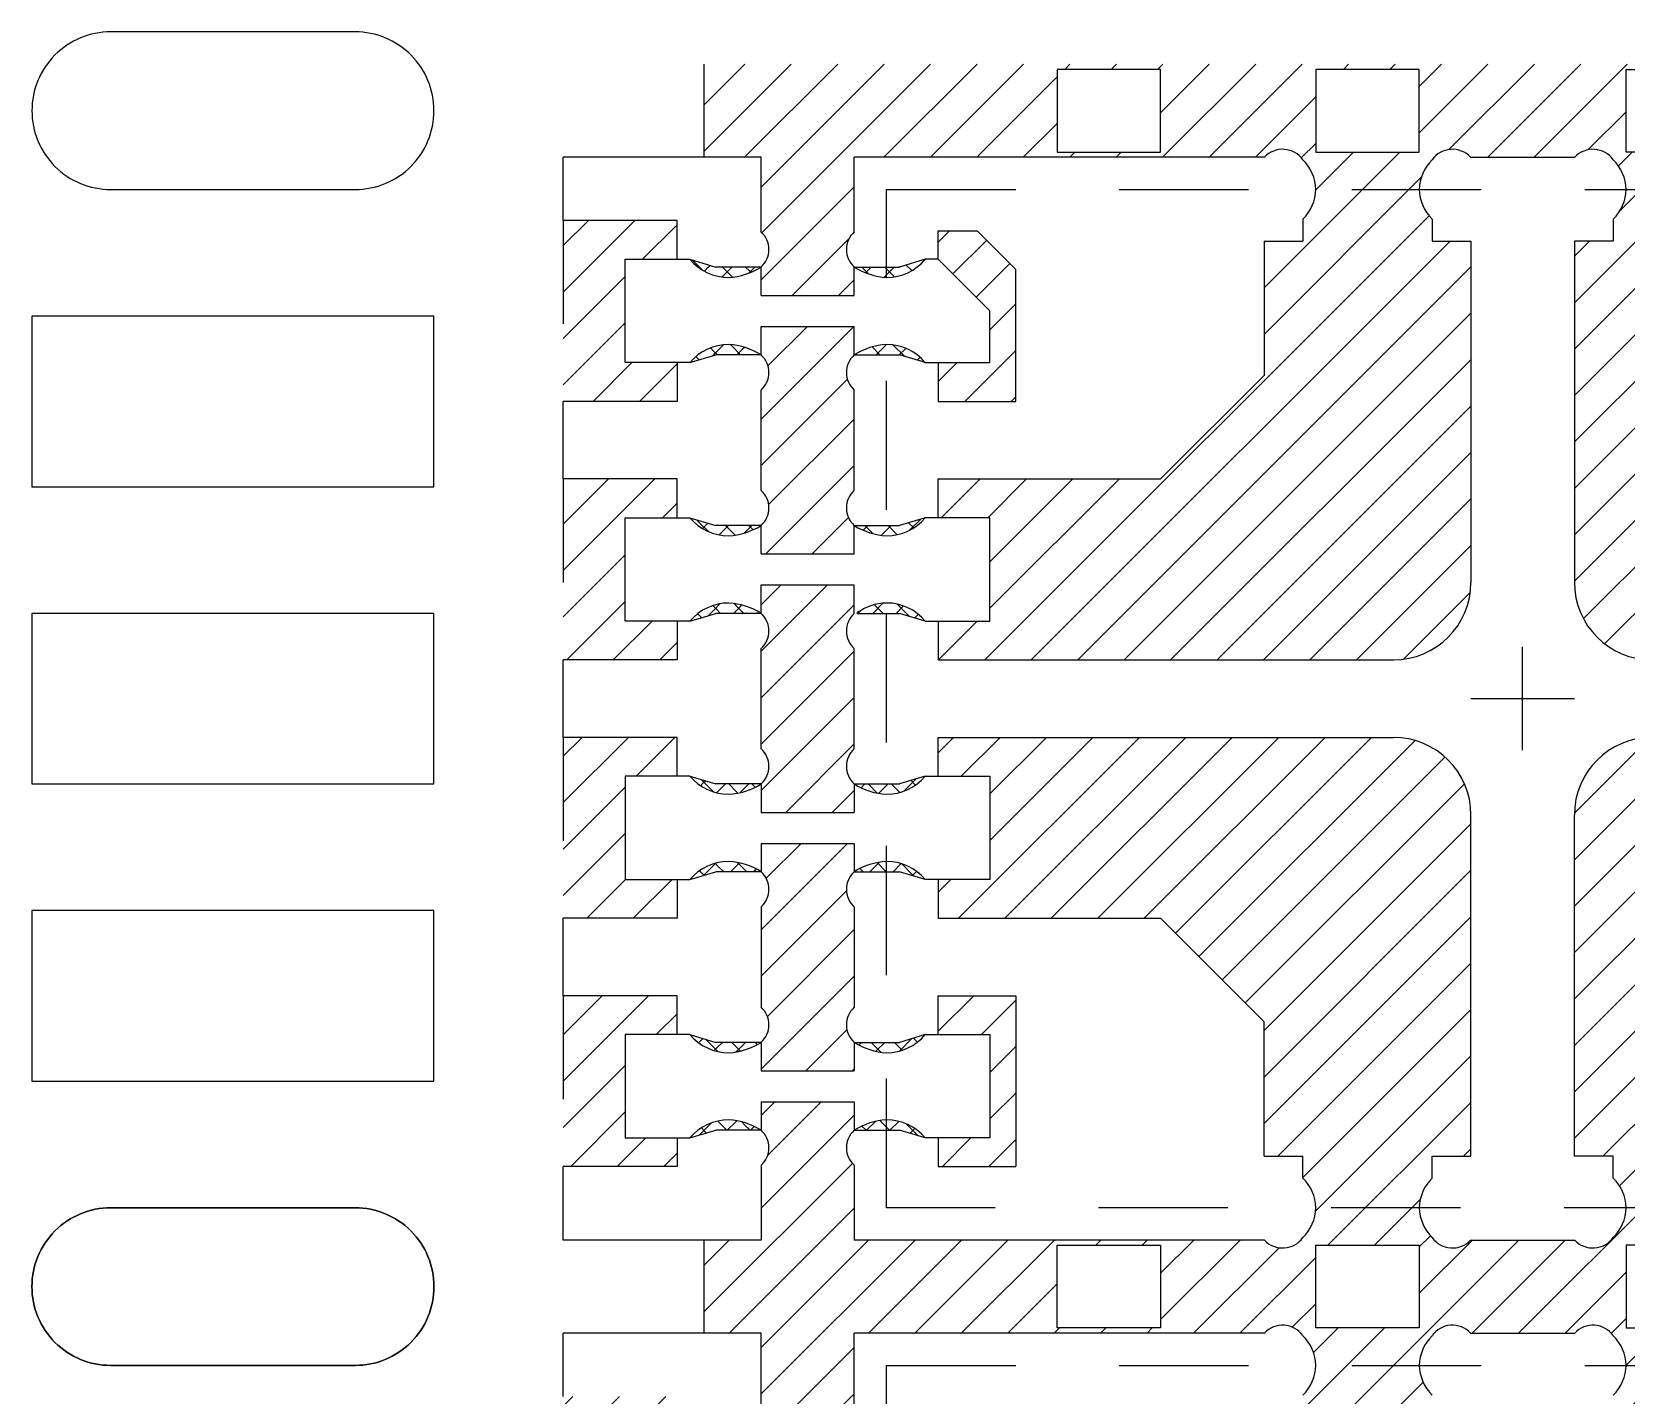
# Model space of a CAD drawing. Header units: millimetres. Extents: x 394.3 to 449.6, y 107.9 to 113.3.
# Drawn here: x 415.87 to 417.411, y 110.651 to 111.97 of the extents above; entities that cross this region are included whole.
import ezdxf

# ---------------------------------------------------------------- set-up
doc = ezdxf.new("R2010")
doc.units = ezdxf.units.MM
doc.header["$LTSCALE"] = 0.5
for name, pattern in [('CENTER', [50.8, 31.75, -6.35, 6.35, -6.35]), ('HIDDEN', [0.375, 0.25, -0.125]), ('PHANTOM', [2.5, 1.25, -0.25, 0.25, -0.25, 0.25, -0.25])]:
    doc.linetypes.add(name, pattern=pattern)
for name, color, linetype in [('BTM', 7, 'HIDDEN'), ('CEN', 2, 'CENTER'), ('HEB', 4, 'Continuous'), ('HET', 6, 'Continuous'), ('PKG', 1, 'PHANTOM')]:
    doc.layers.add(name, color=color, linetype=linetype)
pattern_1 = [(45, (416.688093, 110.985559), (-0.01122532, 0.01122532), []), (135, (416.688093, 110.985559), (-0.01122532, -0.01122532), [])]

msp = doc.modelspace()

# ---------------------------------------------------------------- hatches: boundary and pattern name
at = {"layer": 'HEB', "ltscale": 0.1}
h = msp.add_hatch(dxfattribs=at)
h.set_pattern_fill('ANSI31', color=256, scale=0.01)
h.set_pattern_definition([(45, (418.00697, 111.590035), (-0.02245064, 0.02245064), [])])
h.paths.add_polyline_path([(418.0476, 111.6233, -0.442346), (418.0476, 111.6572), (418.0476, 111.6847), (417.9576, 111.6847), (417.9576, 111.6572, -0.442346), (417.9576, 111.6233), (417.9576, 111.5261, -0.442346), (417.9576, 111.4922), (417.9576, 111.4647), (418.0476, 111.4647), (418.0476, 111.4922, -0.442346), (418.0476, 111.5261)])
h.paths.add_polyline_path([(418.0476, 111.4072), (418.0476, 111.4347), (417.9576, 111.4347), (417.9576, 111.4072, -0.442346), (417.9576, 111.3733), (417.9576, 111.2761, -0.442346), (417.9576, 111.2422), (417.9576, 111.2147), (418.0476, 111.2147), (418.0476, 111.2422, -0.442346), (418.0476, 111.2761), (418.0476, 111.3733, -0.442346)])
h.paths.add_polyline_path([(418.0476, 111.1233, -0.442346), (418.0476, 111.1572), (418.0476, 111.1847), (417.9576, 111.1847), (417.9576, 111.1572, -0.442346), (417.9576, 111.1233), (417.9576, 111.0261, -0.442346), (417.9576, 110.9922), (417.9576, 110.9647), (418.0476, 110.9647), (418.0476, 110.9922, -0.442346), (418.0476, 111.0261)])
h.paths.add_polyline_path([(417.2613, 110.0747, 0.414214), (417.1863, 110.1497), (416.7463, 110.1497), (416.7463, 110.1122), (416.7963, 110.1122), (416.7963, 110.0122), (416.7463, 110.0122), (416.7463, 109.9747), (416.9613, 109.9747), (417.0613, 109.8747), (417.0613, 109.7447), (417.0988, 109.7447), (417.0988, 109.7234, -0.200628), (417.1113, 109.6947), (417.2113, 109.6947, -0.200628), (417.2238, 109.7234), (417.2238, 109.7447), (417.2613, 109.7447)])
h.paths.add_polyline_path([(416.8213, 109.8997), (416.7463, 109.8997), (416.7463, 109.8622), (416.7963, 109.8622), (416.7963, 109.7622), (416.7463, 109.7622), (416.7463, 109.7347), (416.8213, 109.7347)], flags=17)
h.paths.add_polyline_path([(417.8763, 110.6397), (417.8013, 110.6397), (417.8013, 110.4747), (417.8763, 110.4747), (417.8763, 110.5122), (417.8263, 110.5122), (417.8263, 110.6122), (417.8763, 110.6122)], flags=17)
h.paths.add_polyline_path([(417.8263, 110.3622), (417.8763, 110.3622), (417.8763, 110.3997), (417.6613, 110.3997), (417.5613, 110.4997), (417.5613, 110.6297), (417.5238, 110.6297), (417.5238, 110.6509, -0.200628), (417.5113, 110.6797), (417.4113, 110.6797, -0.200628), (417.3988, 110.6509), (417.3988, 110.6297), (417.3613, 110.6297), (417.3613, 110.2997, 0.414214), (417.4363, 110.2247), (417.8763, 110.2247), (417.8763, 110.2622), (417.8263, 110.2622)])
h.paths.add_polyline_path([(417.8263, 110.1122), (417.8763, 110.1122), (417.8763, 110.1497), (417.4363, 110.1497, 0.414214), (417.3613, 110.0747), (417.3613, 109.7447), (417.3988, 109.7447), (417.3988, 109.7234, -0.200628), (417.4113, 109.6947), (417.5113, 109.6947, -0.200628), (417.5238, 109.7234), (417.5238, 109.7447), (417.5613, 109.7447), (417.5613, 109.8747), (417.6613, 109.9747), (417.8763, 109.9747), (417.8763, 110.0122), (417.8263, 110.0122)])
h.paths.add_polyline_path([(417.8763, 109.8997), (417.8013, 109.8997), (417.8013, 109.7347), (417.8763, 109.7347), (417.8763, 109.7622), (417.8263, 109.7622), (417.8263, 109.8622), (417.8763, 109.8622)], flags=17)
h.paths.add_polyline_path([(419.2588, 111.0372), (419.1838, 111.0372), (419.1838, 110.8722), (419.2588, 110.8722), (419.2588, 110.8997), (419.2088, 110.8997), (419.2088, 110.9997), (419.2588, 110.9997)], flags=17)
h.paths.add_polyline_path([(419.2088, 111.2497), (419.2588, 111.2497), (419.2588, 111.2872), (418.8188, 111.2872, 0.414214), (418.7438, 111.2122), (418.7438, 110.8822), (418.7813, 110.8822), (418.7813, 110.8609, -0.200628), (418.7938, 110.8322), (418.8938, 110.8322, -0.200628), (418.9063, 110.8609), (418.9063, 110.8822), (418.9438, 110.8822), (418.9438, 111.0122), (419.0438, 111.1122), (419.2588, 111.1122), (419.2588, 111.1497), (419.2088, 111.1497)])
h.paths.add_polyline_path([(419.2088, 111.4997), (419.2588, 111.4997), (419.2588, 111.5372), (419.0438, 111.5372), (418.9438, 111.6372), (418.9438, 111.7672), (418.9063, 111.7672), (418.9063, 111.7884, -0.200628), (418.8938, 111.8172), (418.7938, 111.8172, -0.200628), (418.7813, 111.7884), (418.7813, 111.7672), (418.7438, 111.7672), (418.7438, 111.4372, 0.414214), (418.8188, 111.3622), (419.2588, 111.3622), (419.2588, 111.3997), (419.2088, 111.3997)])
h.paths.add_polyline_path([(419.2588, 111.7772), (419.1838, 111.7772), (419.1838, 111.6122), (419.2588, 111.6122), (419.2588, 111.6497), (419.2088, 111.6497), (419.2088, 111.7497), (419.2588, 111.7497)], flags=17)
h.paths.add_polyline_path([(418.2038, 111.7397), (418.1663, 111.7772), (418.1288, 111.7772), (418.1288, 111.7497), (418.1788, 111.6997), (418.1788, 111.6497), (418.1288, 111.6497), (418.1288, 111.6122), (418.2038, 111.6122)], flags=17)
h.paths.add_polyline_path([(418.6438, 111.7672), (418.6063, 111.7672), (418.6063, 111.7884, -0.200628), (418.5938, 111.8172), (418.4938, 111.8172, -0.200628), (418.4813, 111.7884), (418.4813, 111.7672), (418.4438, 111.7672), (418.4438, 111.6372), (418.3438, 111.5372), (418.1288, 111.5372), (418.1288, 111.4997), (418.1788, 111.4997), (418.1788, 111.3997), (418.1288, 111.3997), (418.1288, 111.3622), (418.5688, 111.3622, 0.414214), (418.6438, 111.4372)])
h.paths.add_polyline_path([(418.6438, 111.2122, 0.414214), (418.5688, 111.2872), (418.1288, 111.2872), (418.1288, 111.2497), (418.1788, 111.2497), (418.1788, 111.1497), (418.1288, 111.1497), (418.1288, 111.1122), (418.3438, 111.1122), (418.4438, 111.0122), (418.4438, 110.8822), (418.4813, 110.8822), (418.4813, 110.8609, -0.200628), (418.4938, 110.8322), (418.5938, 110.8322, -0.200628), (418.6063, 110.8609), (418.6063, 110.8822), (418.6438, 110.8822)])
h.paths.add_polyline_path([(418.2038, 111.0372), (418.1288, 111.0372), (418.1288, 110.9997), (418.1788, 110.9997), (418.1788, 110.8997), (418.1288, 110.8997), (418.1288, 110.8722), (418.2038, 110.8722)], flags=17)
h.paths.add_polyline_path([(417.8763, 111.7772), (417.8013, 111.7772), (417.8013, 111.6122), (417.8763, 111.6122), (417.8763, 111.6497), (417.8263, 111.6497), (417.8263, 111.7497), (417.8763, 111.7497)], flags=17)
h.paths.add_polyline_path([(417.8263, 111.4997), (417.8763, 111.4997), (417.8763, 111.5372), (417.6613, 111.5372), (417.5613, 111.6372), (417.5613, 111.7672), (417.5238, 111.7672), (417.5238, 111.7884, -0.200628), (417.5113, 111.8172), (417.4113, 111.8172, -0.200628), (417.3988, 111.7884), (417.3988, 111.7672), (417.3613, 111.7672), (417.3613, 111.4372, 0.414214), (417.4363, 111.3622), (417.8763, 111.3622), (417.8763, 111.3997), (417.8263, 111.3997)])
h.paths.add_polyline_path([(417.8263, 111.2497), (417.8763, 111.2497), (417.8763, 111.2872), (417.4363, 111.2872, 0.414214), (417.3613, 111.2122), (417.3613, 110.8822), (417.3988, 110.8822), (417.3988, 110.8609, -0.200628), (417.4113, 110.8322), (417.5113, 110.8322, -0.200628), (417.5238, 110.8609), (417.5238, 110.8822), (417.5613, 110.8822), (417.5613, 111.0122), (417.6613, 111.1122), (417.8763, 111.1122), (417.8763, 111.1497), (417.8263, 111.1497)])
h.paths.add_polyline_path([(417.8763, 111.0372), (417.8013, 111.0372), (417.8013, 110.8722), (417.8763, 110.8722), (417.8763, 110.8997), (417.8263, 110.8997), (417.8263, 110.9997), (417.8763, 110.9997)], flags=17)
h.paths.add_polyline_path([(416.7838, 111.7772), (416.7463, 111.7772), (416.7463, 111.7497), (416.7963, 111.6997), (416.7963, 111.6497), (416.7463, 111.6497), (416.7463, 111.6122), (416.8213, 111.6122), (416.8213, 111.7397)], flags=17)
h.paths.add_polyline_path([(417.2613, 111.7672), (417.2238, 111.7672), (417.2238, 111.7884, -0.200628), (417.2113, 111.8172), (417.1113, 111.8172, -0.200628), (417.0988, 111.7884), (417.0988, 111.7672), (417.0613, 111.7672), (417.0613, 111.6372), (416.9613, 111.5372), (416.7463, 111.5372), (416.7463, 111.4997), (416.7963, 111.4997), (416.7963, 111.3997), (416.7463, 111.3997), (416.7463, 111.3622), (417.1863, 111.3622, 0.414214), (417.2613, 111.4372)])
h.paths.add_polyline_path([(417.2613, 111.2122, 0.414214), (417.1863, 111.2872), (416.7463, 111.2872), (416.7463, 111.2497), (416.7963, 111.2497), (416.7963, 111.1497), (416.7463, 111.1497), (416.7463, 111.1122), (416.9613, 111.1122), (417.0613, 111.0122), (417.0613, 110.8822), (417.0988, 110.8822), (417.0988, 110.8609, -0.200628), (417.1113, 110.8322), (417.2113, 110.8322, -0.200628), (417.2238, 110.8609), (417.2238, 110.8822), (417.2613, 110.8822)])
h.paths.add_polyline_path([(416.8213, 111.0372), (416.7463, 111.0372), (416.7463, 110.9997), (416.7963, 110.9997), (416.7963, 110.8997), (416.7463, 110.8997), (416.7463, 110.8722), (416.8213, 110.8722)], flags=17)
h.paths.add_polyline_path([(416.8213, 110.6022), (416.7838, 110.6397), (416.7463, 110.6397), (416.7463, 110.6122), (416.7963, 110.5622), (416.7963, 110.5122), (416.7463, 110.5122), (416.7463, 110.4747), (416.8213, 110.4747)], flags=17)
h.paths.add_polyline_path([(417.2613, 110.6297), (417.2238, 110.6297), (417.2238, 110.6509, -0.200628), (417.2113, 110.6797), (417.1113, 110.6797, -0.200628), (417.0988, 110.6509), (417.0988, 110.6297), (417.0613, 110.6297), (417.0613, 110.4997), (416.9613, 110.3997), (416.7463, 110.3997), (416.7463, 110.3622), (416.7963, 110.3622), (416.7963, 110.2622), (416.7463, 110.2622), (416.7463, 110.2247), (417.1863, 110.2247, 0.414214), (417.2613, 110.2997)])
h.paths.add_polyline_path([(418.0476, 110.4858, -0.442346), (418.0476, 110.5197), (418.0476, 110.5472), (417.9576, 110.5472), (417.9576, 110.5197, -0.442346), (417.9576, 110.4858), (417.9576, 110.3886, -0.442346), (417.9576, 110.3547), (417.9576, 110.3272), (418.0476, 110.3272), (418.0476, 110.3547, -0.442346), (418.0476, 110.3886)])
h.paths.add_polyline_path([(418.0476, 110.2358, -0.442346), (418.0476, 110.2697), (418.0476, 110.2972), (417.9576, 110.2972), (417.9576, 110.2697, -0.442346), (417.9576, 110.2358), (417.9576, 110.1386, -0.442346), (417.9576, 110.1047), (417.9576, 110.0772), (418.0476, 110.0772), (418.0476, 110.1047, -0.442346), (418.0476, 110.1386)])
h.paths.add_polyline_path([(418.0476, 109.9858, -0.442346), (418.0476, 110.0197), (418.0476, 110.0472), (417.9576, 110.0472), (417.9576, 110.0197, -0.442346), (417.9576, 109.9858), (417.9576, 109.8886, -0.442346), (417.9576, 109.8547), (417.9576, 109.8272), (418.0476, 109.8272), (418.0476, 109.8547, -0.442346), (418.0476, 109.8886)])
h.paths.add_polyline_path([(419.4301, 110.0472), (419.3401, 110.0472), (419.3401, 110.0197, -0.442346), (419.3401, 109.9858), (419.3401, 109.8886, -0.442346), (419.3401, 109.8547), (419.3401, 109.8272), (419.4301, 109.8272)])
h.paths.add_polyline_path([(419.4301, 110.2972), (419.3401, 110.2972), (419.3401, 110.2697, -0.442346), (419.3401, 110.2358), (419.3401, 110.1386, -0.442346), (419.3401, 110.1047), (419.3401, 110.0772), (419.4301, 110.0772)])
h.paths.add_polyline_path([(419.4301, 110.5472), (419.3401, 110.5472), (419.3401, 110.5197, -0.442346), (419.3401, 110.4858), (419.3401, 110.3886, -0.442346), (419.3401, 110.3547), (419.3401, 110.3272), (419.4301, 110.3272)])
h.paths.add_polyline_path([(419.2588, 110.6397), (419.1838, 110.6397), (419.1838, 110.4747), (419.2588, 110.4747), (419.2588, 110.5122), (419.2088, 110.5122), (419.2088, 110.6122), (419.2588, 110.6122)], flags=17)
h.paths.add_polyline_path([(419.2088, 110.3622), (419.2588, 110.3622), (419.2588, 110.3997), (419.0438, 110.3997), (418.9438, 110.4997), (418.9438, 110.6297), (418.9063, 110.6297), (418.9063, 110.6509, -0.200628), (418.8938, 110.6797), (418.7938, 110.6797, -0.200628), (418.7813, 110.6509), (418.7813, 110.6297), (418.7438, 110.6297), (418.7438, 110.2997, 0.414214), (418.8188, 110.2247), (419.2588, 110.2247), (419.2588, 110.2622), (419.2088, 110.2622)])
h.paths.add_polyline_path([(419.2088, 110.1122), (419.2588, 110.1122), (419.2588, 110.1497), (418.8188, 110.1497, 0.414214), (418.7438, 110.0747), (418.7438, 109.7447), (418.7813, 109.7447), (418.7813, 109.7234, -0.200628), (418.7938, 109.6947), (418.8938, 109.6947, -0.200628), (418.9063, 109.7234), (418.9063, 109.7447), (418.9438, 109.7447), (418.9438, 109.8747), (419.0438, 109.9747), (419.2588, 109.9747), (419.2588, 110.0122), (419.2088, 110.0122)])
h.paths.add_polyline_path([(419.2588, 109.8997), (419.1838, 109.8997), (419.1838, 109.7347), (419.2588, 109.7347), (419.2588, 109.7622), (419.2088, 109.7622), (419.2088, 109.8622), (419.2588, 109.8622)], flags=17)
h.paths.add_polyline_path([(418.2038, 109.8997), (418.1288, 109.8997), (418.1288, 109.8622), (418.1788, 109.8622), (418.1788, 109.7622), (418.1288, 109.7622), (418.1288, 109.7347), (418.2038, 109.7347)], flags=17)
h.paths.add_polyline_path([(418.6438, 110.0747, 0.414214), (418.5688, 110.1497), (418.1288, 110.1497), (418.1288, 110.1122), (418.1788, 110.1122), (418.1788, 110.0122), (418.1288, 110.0122), (418.1288, 109.9747), (418.3438, 109.9747), (418.4438, 109.8747), (418.4438, 109.7447), (418.4813, 109.7447), (418.4813, 109.7234, -0.200628), (418.4938, 109.6947), (418.5938, 109.6947, -0.200628), (418.6063, 109.7234), (418.6063, 109.7447), (418.6438, 109.7447)])
h.paths.add_polyline_path([(418.6438, 110.2997), (418.6438, 110.6297), (418.6063, 110.6297), (418.6063, 110.6509, -0.200628), (418.5938, 110.6797), (418.4938, 110.6797, -0.200628), (418.4813, 110.6509), (418.4813, 110.6297), (418.4438, 110.6297), (418.4438, 110.4997), (418.3438, 110.3997), (418.1288, 110.3997), (418.1288, 110.3622), (418.1788, 110.3622), (418.1788, 110.2622), (418.1288, 110.2622), (418.1288, 110.2247), (418.5688, 110.2247, 0.414214)])
h.paths.add_polyline_path([(418.2038, 110.6022), (418.1663, 110.6397), (418.1288, 110.6397), (418.1288, 110.6122), (418.1788, 110.5622), (418.1788, 110.5122), (418.1288, 110.5122), (418.1288, 110.4747), (418.2038, 110.4747)], flags=17)
h.paths.add_polyline_path([(416.6651, 111.6233, -0.442346), (416.6651, 111.6572), (416.6651, 111.6847), (416.5751, 111.6847), (416.5751, 111.6572, -0.442346), (416.5751, 111.6233), (416.5751, 111.5261, -0.442346), (416.5751, 111.4922), (416.5751, 111.4647), (416.6651, 111.4647), (416.6651, 111.4922, -0.442346), (416.6651, 111.5261)])
h.paths.add_polyline_path([(416.6651, 111.3733, -0.442346), (416.6651, 111.4072), (416.6651, 111.4347), (416.5751, 111.4347), (416.5751, 111.4072, -0.442346), (416.5751, 111.3733), (416.5751, 111.2761, -0.442346), (416.5751, 111.2422), (416.5751, 111.2147), (416.6651, 111.2147), (416.6651, 111.2422, -0.442346), (416.6651, 111.2761)])
h.paths.add_polyline_path([(416.6651, 111.1233, -0.442346), (416.6651, 111.1572), (416.6651, 111.1847), (416.5751, 111.1847), (416.5751, 111.1572, -0.442346), (416.5751, 111.1233), (416.5751, 111.0261, -0.442346), (416.5751, 110.9922), (416.5751, 110.9647), (416.6651, 110.9647), (416.6651, 110.9922, -0.442346), (416.6651, 111.0261)])
h.paths.add_polyline_path([(416.6651, 110.4858, -0.442346), (416.6651, 110.5197), (416.6651, 110.5472), (416.5751, 110.5472), (416.5751, 110.5197, -0.442346), (416.5751, 110.4858), (416.5751, 110.3886, -0.442346), (416.5751, 110.3547), (416.5751, 110.3272), (416.6651, 110.3272), (416.6651, 110.3547, -0.442346), (416.6651, 110.3886)])
h.paths.add_polyline_path([(416.6651, 110.2358, -0.442346), (416.6651, 110.2697), (416.6651, 110.2972), (416.5751, 110.2972), (416.5751, 110.2697, -0.442346), (416.5751, 110.2358), (416.5751, 110.1386, -0.442346), (416.5751, 110.1047), (416.5751, 110.0772), (416.6651, 110.0772), (416.6651, 110.1047, -0.442346), (416.6651, 110.1386)])
h.paths.add_polyline_path([(416.6651, 109.9858, -0.442346), (416.6651, 110.0197), (416.6651, 110.0472), (416.5751, 110.0472), (416.5751, 110.0197, -0.442346), (416.5751, 109.9858), (416.5751, 109.8886, -0.442346), (416.5751, 109.8547), (416.5751, 109.8272), (416.6651, 109.8272), (416.6651, 109.8547, -0.442346), (416.6651, 109.8886)])
h.paths.add_polyline_path([(416.5901, 109.5884), (416.5201, 109.5884), (416.5201, 109.5734), (416.5751, 109.5734), (416.5751, 109.5184), (416.5901, 109.5184)])
h.paths.add_polyline_path([(419.4301, 109.7972), (419.3401, 109.7972), (419.3401, 109.7697, -0.442346), (419.3401, 109.7358), (419.3401, 109.6634), (418.9468, 109.6634, -0.437524), (418.9063, 109.6659, -0.200628), (418.8938, 109.6947), (418.7938, 109.6947, -0.200628), (418.7813, 109.6659, -0.473707), (418.7442, 109.6634), (418.6435, 109.6634, -0.473707), (418.6063, 109.6659, -0.200628), (418.5938, 109.6947), (418.4938, 109.6947, -0.200628), (418.4813, 109.6659, -0.473707), (418.4442, 109.6634), (418.0476, 109.6634), (418.0476, 109.7358, -0.442346), (418.0476, 109.7697), (418.0476, 109.7972), (417.9576, 109.7972), (417.9576, 109.7697, -0.442346), (417.9576, 109.7358), (417.9576, 109.6634), (417.5643, 109.6634, -0.437524), (417.5238, 109.6659, -0.200628), (417.5113, 109.6947), (417.4113, 109.6947, -0.200628), (417.3988, 109.6659, -0.473707), (417.3617, 109.6634), (417.261, 109.6634, -0.473707), (417.2238, 109.6659, -0.200628), (417.2113, 109.6947), (417.1113, 109.6947, -0.200628), (417.0988, 109.6659, -0.473707), (417.0617, 109.6634), (416.6651, 109.6634), (416.6651, 109.7358, -0.442346), (416.6651, 109.7697), (416.6651, 109.7972), (416.5751, 109.7972), (416.5751, 109.7697, -0.442346), (416.5751, 109.7358), (416.5751, 109.6634), (416.5201, 109.6634), (416.5201, 109.6484), (416.5901, 109.6484), (416.5901, 109.7184), (416.6501, 109.7184), (416.6501, 109.6484), (416.7201, 109.6484), (416.7201, 109.5884), (416.6501, 109.5884), (416.6501, 109.5184), (416.6651, 109.5184), (416.6651, 109.5734), (416.8276, 109.5734), (416.8276, 109.5184), (416.9476, 109.5184), (416.9476, 109.5734), (417.1101, 109.5734), (417.1101, 109.5184), (417.2301, 109.5184), (417.2301, 109.5734), (417.3926, 109.5734), (417.3926, 109.5184), (417.5126, 109.5184), (417.5126, 109.5734), (417.6751, 109.5734), (417.6751, 109.5184), (417.7951, 109.5184), (417.7951, 109.5734), (417.9576, 109.5734), (417.9576, 109.5184), (418.0476, 109.5184), (418.0476, 109.5734), (418.2101, 109.5734), (418.2101, 109.5184), (418.3301, 109.5184), (418.3301, 109.5734), (418.4926, 109.5734), (418.4926, 109.5184), (418.6126, 109.5184), (418.6126, 109.5734), (418.7751, 109.5734), (418.7751, 109.5184), (418.8951, 109.5184), (418.8951, 109.5734), (419.0576, 109.5734), (419.0576, 109.5184), (419.1776, 109.5184), (419.1776, 109.5734), (419.3401, 109.5734), (419.3401, 109.5184), (419.4301, 109.5184)])
h.paths.add_polyline_path([(416.8613, 109.6584), (416.9613, 109.6584), (416.9613, 109.5784), (416.8613, 109.5784)], flags=16)
h.paths.add_polyline_path([(417.1113, 109.6584), (417.2113, 109.6584), (417.2113, 109.5784), (417.1113, 109.5784)], flags=16)
h.paths.add_polyline_path([(417.4113, 109.6584), (417.5113, 109.6584), (417.5113, 109.5784), (417.4113, 109.5784)], flags=16)
h.paths.add_polyline_path([(417.6613, 109.6584), (417.7613, 109.6584), (417.7613, 109.5784), (417.6613, 109.5784)], flags=16)
h.paths.add_polyline_path([(418.2438, 109.6584), (418.3438, 109.6584), (418.3438, 109.5784), (418.2438, 109.5784)], flags=16)
h.paths.add_polyline_path([(418.4938, 109.6584), (418.5938, 109.6584), (418.5938, 109.5784), (418.4938, 109.5784)], flags=16)
h.paths.add_polyline_path([(418.7938, 109.6584), (418.8938, 109.6584), (418.8938, 109.5784), (418.7938, 109.5784)], flags=16)
h.paths.add_polyline_path([(419.0438, 109.6584), (419.1438, 109.6584), (419.1438, 109.5784), (419.0438, 109.5784)], flags=16)
h.paths.add_polyline_path([(419.4301, 111.6847), (419.3401, 111.6847), (419.3401, 111.6572, -0.442346), (419.3401, 111.6233), (419.3401, 111.5261, -0.442346), (419.3401, 111.4922), (419.3401, 111.4647), (419.4301, 111.4647)])
h.paths.add_polyline_path([(419.4301, 111.4347), (419.3401, 111.4347), (419.3401, 111.4072, -0.442346), (419.3401, 111.3733), (419.3401, 111.2761, -0.442346), (419.3401, 111.2422), (419.3401, 111.2147), (419.4301, 111.2147)])
h.paths.add_polyline_path([(419.4301, 111.1847), (419.3401, 111.1847), (419.3401, 111.1572, -0.442346), (419.3401, 111.1233), (419.3401, 111.0261, -0.442346), (419.3401, 110.9922), (419.3401, 110.9647), (419.4301, 110.9647)])
h.paths.add_polyline_path([(419.4301, 110.9347), (419.3401, 110.9347), (419.3401, 110.9072, -0.442346), (419.3401, 110.8733), (419.3401, 110.8009), (418.9468, 110.8009, -0.437524), (418.9063, 110.8034, -0.200628), (418.8938, 110.8322), (418.7938, 110.8322, -0.200628), (418.7813, 110.8034, -0.473707), (418.7442, 110.8009), (418.6435, 110.8009, -0.473707), (418.6063, 110.8034, -0.200628), (418.5938, 110.8322), (418.4938, 110.8322, -0.200628), (418.4813, 110.8034, -0.473707), (418.4442, 110.8009), (418.0476, 110.8009), (418.0476, 110.8733, -0.442346), (418.0476, 110.9072), (418.0476, 110.9347), (417.9576, 110.9347), (417.9576, 110.9072, -0.442346), (417.9576, 110.8733), (417.9576, 110.8009), (417.5643, 110.8009, -0.437524), (417.5238, 110.8034, -0.200628), (417.5113, 110.8322), (417.4113, 110.8322, -0.200628), (417.3988, 110.8034, -0.473707), (417.3617, 110.8009), (417.261, 110.8009, -0.473707), (417.2238, 110.8034, -0.200628), (417.2113, 110.8322), (417.1113, 110.8322, -0.200628), (417.0988, 110.8034, -0.473707), (417.0617, 110.8009), (416.6651, 110.8009), (416.6651, 110.8733, -0.442346), (416.6651, 110.9072), (416.6651, 110.9347), (416.5751, 110.9347), (416.5751, 110.9072, -0.442346), (416.5751, 110.8733), (416.5751, 110.8009), (416.5201, 110.8009), (416.5201, 110.7109), (416.5751, 110.7109), (416.5751, 110.6386, -0.442346), (416.5751, 110.6047), (416.5751, 110.5772), (416.6651, 110.5772), (416.6651, 110.6047, -0.442346), (416.6651, 110.6386), (416.6651, 110.7109), (417.0617, 110.7109, -0.473707), (417.0988, 110.7084, -0.200628), (417.1113, 110.6797), (417.2113, 110.6797, -0.200628), (417.2238, 110.7084, -0.473707), (417.261, 110.7109), (417.3617, 110.7109, -0.473707), (417.3988, 110.7084, -0.200628), (417.4113, 110.6797), (417.5113, 110.6797, -0.200628), (417.5238, 110.7084, -0.437524), (417.5643, 110.7109), (417.9576, 110.7109), (417.9576, 110.6386, -0.442346), (417.9576, 110.6047), (417.9576, 110.5772), (418.0476, 110.5772), (418.0476, 110.6047, -0.442346), (418.0476, 110.6386), (418.0476, 110.7109), (418.4442, 110.7109, -0.473707), (418.4813, 110.7084, -0.200628), (418.4938, 110.6797), (418.5938, 110.6797, -0.200628), (418.6063, 110.7084, -0.473707), (418.6435, 110.7109), (418.7442, 110.7109, -0.473707), (418.7813, 110.7084, -0.200628), (418.7938, 110.6797), (418.8938, 110.6797, -0.200628), (418.9063, 110.7084, -0.437524), (418.9468, 110.7109), (419.3401, 110.7109), (419.3401, 110.6386, -0.442346), (419.3401, 110.6047), (419.3401, 110.5772), (419.4301, 110.5772)])
h.paths.add_polyline_path([(419.1438, 110.7159), (419.0438, 110.7159), (419.0438, 110.7959), (419.1438, 110.7959)], flags=16)
h.paths.add_polyline_path([(418.8938, 110.7159), (418.7938, 110.7159), (418.7938, 110.7959), (418.8938, 110.7959)], flags=16)
h.paths.add_polyline_path([(418.5938, 110.7159), (418.4938, 110.7159), (418.4938, 110.7959), (418.5938, 110.7959)], flags=16)
h.paths.add_polyline_path([(418.3438, 110.7159), (418.2438, 110.7159), (418.2438, 110.7959), (418.3438, 110.7959)], flags=16)
h.paths.add_polyline_path([(417.7613, 110.7159), (417.6613, 110.7159), (417.6613, 110.7959), (417.7613, 110.7959)], flags=16)
h.paths.add_polyline_path([(417.5113, 110.7159), (417.4113, 110.7159), (417.4113, 110.7959), (417.5113, 110.7959)], flags=16)
h.paths.add_polyline_path([(417.2113, 110.7159), (417.1113, 110.7159), (417.1113, 110.7959), (417.2113, 110.7959)], flags=16)
h.paths.add_polyline_path([(416.9613, 110.7159), (416.8613, 110.7159), (416.8613, 110.7959), (416.9613, 110.7959)], flags=16)
h.paths.add_polyline_path([(416.5201, 111.9384), (416.5201, 111.8484), (416.5751, 111.8484), (416.5751, 111.7761, -0.442346), (416.5751, 111.7422), (416.5751, 111.7147), (416.6651, 111.7147), (416.6651, 111.7422, -0.442346), (416.6651, 111.7761), (416.6651, 111.8484), (417.0617, 111.8484, -0.473707), (417.0988, 111.8459, -0.200628), (417.1113, 111.8172), (417.2113, 111.8172, -0.200628), (417.2238, 111.8459, -0.473707), (417.261, 111.8484), (417.3617, 111.8484, -0.473707), (417.3988, 111.8459, -0.200628), (417.4113, 111.8172), (417.5113, 111.8172, -0.200628), (417.5238, 111.8459, -0.437524), (417.5643, 111.8484), (417.9576, 111.8484), (417.9576, 111.7761, -0.442346), (417.9576, 111.7422), (417.9576, 111.7147), (418.0476, 111.7147), (418.0476, 111.7422, -0.442346), (418.0476, 111.7761), (418.0476, 111.8484), (418.4442, 111.8484, -0.473707), (418.4813, 111.8459, -0.200628), (418.4938, 111.8172), (418.5938, 111.8172, -0.200628), (418.6063, 111.8459, -0.473707), (418.6435, 111.8484), (418.7442, 111.8484, -0.473707), (418.7813, 111.8459, -0.200628), (418.7938, 111.8172), (418.8938, 111.8172, -0.200628), (418.9063, 111.8459, -0.437524), (418.9468, 111.8484), (419.3401, 111.8484), (419.3401, 111.7761, -0.442346), (419.3401, 111.7422), (419.3401, 111.7147), (419.4301, 111.7147), (419.4301, 111.9384)])
h.paths.add_polyline_path([(417.7613, 111.8534), (417.6613, 111.8534), (417.6613, 111.9334), (417.7613, 111.9334)], flags=16)
h.paths.add_polyline_path([(418.2438, 111.9334), (418.3438, 111.9334), (418.3438, 111.8534), (418.2438, 111.8534)], flags=16)
h.paths.add_polyline_path([(417.5113, 111.8534), (417.4113, 111.8534), (417.4113, 111.9334), (417.5113, 111.9334)], flags=16)
h.paths.add_polyline_path([(418.4938, 111.9334), (418.5938, 111.9334), (418.5938, 111.8534), (418.4938, 111.8534)], flags=16)
h.paths.add_polyline_path([(417.2113, 111.8534), (417.1113, 111.8534), (417.1113, 111.9334), (417.2113, 111.9334)], flags=16)
h.paths.add_polyline_path([(418.7938, 111.9334), (418.8938, 111.9334), (418.8938, 111.8534), (418.7938, 111.8534)], flags=16)
h.paths.add_polyline_path([(416.9613, 111.8534), (416.8613, 111.8534), (416.8613, 111.9334), (416.9613, 111.9334)], flags=16)
h.paths.add_polyline_path([(419.0438, 111.9334), (419.1438, 111.9334), (419.1438, 111.8534), (419.0438, 111.8534)], flags=16)
h.paths.add_polyline_path([(416.4938, 111.7872), (416.3838, 111.7872), (416.3838, 111.6122), (416.4938, 111.6122), (416.4938, 111.6497), (416.4438, 111.6497), (416.4438, 111.7497), (416.4938, 111.7497)])
h.paths.add_polyline_path([(416.4938, 111.5372), (416.3838, 111.5372), (416.3838, 111.3622), (416.4938, 111.3622), (416.4938, 111.3997), (416.4438, 111.3997), (416.4438, 111.4997), (416.4938, 111.4997)])
h.paths.add_polyline_path([(416.4438, 111.2497), (416.4938, 111.2497), (416.4938, 111.2872), (416.3838, 111.2872), (416.3838, 111.1122), (416.4938, 111.1122), (416.4938, 111.1497), (416.4438, 111.1497)])
h.paths.add_polyline_path([(416.4438, 110.9997), (416.4938, 110.9997), (416.4938, 111.0372), (416.3838, 111.0372), (416.3838, 110.8722), (416.4938, 110.8722), (416.4938, 110.8997), (416.4438, 110.8997)])
h.paths.add_polyline_path([(416.4938, 110.6497), (416.3838, 110.6497), (416.3838, 110.4747), (416.4938, 110.4747), (416.4938, 110.5122), (416.4438, 110.5122), (416.4438, 110.6122), (416.4938, 110.6122)])
h.paths.add_polyline_path([(416.4938, 110.3997), (416.3838, 110.3997), (416.3838, 110.2247), (416.4938, 110.2247), (416.4938, 110.2622), (416.4438, 110.2622), (416.4438, 110.3622), (416.4938, 110.3622)])
h.paths.add_polyline_path([(416.4938, 110.1497), (416.3838, 110.1497), (416.3838, 109.9747), (416.4938, 109.9747), (416.4938, 110.0122), (416.4438, 110.0122), (416.4438, 110.1122), (416.4938, 110.1122)])
h.paths.add_polyline_path([(416.4938, 109.8997), (416.3838, 109.8997), (416.3838, 109.7347), (416.4938, 109.7347), (416.4938, 109.7622), (416.4438, 109.7622), (416.4438, 109.8622), (416.4938, 109.8622)])
at = {"layer": 'HET'}
h = msp.add_hatch(dxfattribs=at)
h.set_pattern_fill('ANSI37', color=6, scale=0.005)
h.set_pattern_definition(pattern_1)
edge = h.paths.add_edge_path()
edge.add_line((416.5438, 110.9922), (416.5751, 110.9922))
edge.add_arc((416.5404, 111.0467), 0.0646, 273.0375, 302.4518, ccw=False)
edge.add_line((416.5438, 110.9822), (416.5438, 110.9922))
edge = h.paths.add_edge_path()
edge.add_line((416.5063, 110.9997), (416.5313, 110.9922))
edge.add_line((416.5313, 110.9922), (416.5438, 110.9922))
edge.add_line((416.5438, 110.9922), (416.5438, 110.9822))
edge.add_arc((416.5436, 111.0307), 0.0485, 219.7191, 270.2471, ccw=False)
edge = h.paths.add_edge_path()
edge.add_arc((416.5404, 110.8527), 0.0646, 57.5482, 86.9625, ccw=False)
edge.add_line((416.5751, 110.9072), (416.5438, 110.9072))
edge.add_line((416.5438, 110.9072), (416.5438, 110.9172))
edge = h.paths.add_edge_path()
edge.add_line((416.5438, 110.9172), (416.5438, 110.9072))
edge.add_line((416.5438, 110.9072), (416.5313, 110.9072))
edge.add_line((416.5313, 110.9072), (416.5063, 110.8997))
edge.add_arc((416.5436, 110.8687), 0.0485, 89.7529, 140.2809, ccw=False)
edge = h.paths.add_edge_path()
edge.add_line((416.5438, 111.2422), (416.5751, 111.2422))
edge.add_arc((416.5404, 111.2967), 0.0646, 273.0375, 302.4518, ccw=False)
edge.add_line((416.5438, 111.2322), (416.5438, 111.2422))
edge = h.paths.add_edge_path()
edge.add_line((416.5063, 111.2497), (416.5313, 111.2422))
edge.add_line((416.5313, 111.2422), (416.5438, 111.2422))
edge.add_line((416.5438, 111.2422), (416.5438, 111.2322))
edge.add_arc((416.5436, 111.2807), 0.0485, 219.7191, 270.2471, ccw=False)
edge = h.paths.add_edge_path()
edge.add_arc((416.5404, 111.1027), 0.0646, 57.5482, 86.9625, ccw=False)
edge.add_line((416.5751, 111.1572), (416.5438, 111.1572))
edge.add_line((416.5438, 111.1572), (416.5438, 111.1672))
edge = h.paths.add_edge_path()
edge.add_line((416.5438, 111.1672), (416.5438, 111.1572))
edge.add_line((416.5438, 111.1572), (416.5313, 111.1572))
edge.add_line((416.5313, 111.1572), (416.5063, 111.1497))
edge.add_arc((416.5436, 111.1187), 0.0485, 89.7529, 140.2809, ccw=False)
edge = h.paths.add_edge_path()
edge.add_line((416.5438, 111.4922), (416.5751, 111.4922))
edge.add_arc((416.5404, 111.5467), 0.0646, 273.0375, 302.4518, ccw=False)
edge.add_line((416.5438, 111.4822), (416.5438, 111.4922))
edge = h.paths.add_edge_path()
edge.add_line((416.5063, 111.4997), (416.5313, 111.4922))
edge.add_line((416.5313, 111.4922), (416.5438, 111.4922))
edge.add_line((416.5438, 111.4922), (416.5438, 111.4822))
edge.add_arc((416.5436, 111.5307), 0.0485, 219.7191, 270.2471, ccw=False)
edge = h.paths.add_edge_path()
edge.add_arc((416.5433, 111.3694), 0.0478, 52.2448, 89.3972, ccw=False)
edge.add_line((416.5726, 111.4072), (416.5438, 111.4072))
edge.add_line((416.5438, 111.4072), (416.5438, 111.4172))
edge = h.paths.add_edge_path()
edge.add_line((416.5438, 111.4172), (416.5438, 111.4072))
edge.add_line((416.5438, 111.4072), (416.5313, 111.4072))
edge.add_line((416.5313, 111.4072), (416.5063, 111.3997))
edge.add_arc((416.5436, 111.3687), 0.0485, 89.7529, 140.2809, ccw=False)
edge = h.paths.add_edge_path()
edge.add_line((416.5438, 111.7422), (416.5751, 111.7422))
edge.add_arc((416.5404, 111.7967), 0.0646, 273.0375, 302.4518, ccw=False)
edge.add_line((416.5438, 111.7322), (416.5438, 111.7422))
edge = h.paths.add_edge_path()
edge.add_line((416.5063, 111.7497), (416.5313, 111.7422))
edge.add_line((416.5313, 111.7422), (416.5438, 111.7422))
edge.add_line((416.5438, 111.7422), (416.5438, 111.7322))
edge.add_arc((416.5436, 111.7807), 0.0485, 219.7191, 270.2471, ccw=False)
edge = h.paths.add_edge_path()
edge.add_arc((416.5404, 111.6027), 0.0646, 57.5482, 86.9625, ccw=False)
edge.add_line((416.5751, 111.6572), (416.5438, 111.6572))
edge.add_line((416.5438, 111.6572), (416.5438, 111.6672))
edge = h.paths.add_edge_path()
edge.add_line((416.5438, 111.6672), (416.5438, 111.6572))
edge.add_line((416.5438, 111.6572), (416.5313, 111.6572))
edge.add_line((416.5313, 111.6572), (416.5063, 111.6497))
edge.add_arc((416.5436, 111.6187), 0.0485, 89.7529, 140.2809, ccw=False)
h = msp.add_hatch(dxfattribs=at)
h.set_pattern_fill('ANSI37', color=6, scale=0.005)
h.set_pattern_definition(pattern_1)
edge = h.paths.add_edge_path()
edge.add_line((416.6963, 110.9922), (416.6651, 110.9922))
edge.add_arc((416.6998, 111.0467), 0.0646, 237.5482, 266.9625)
edge.add_line((416.6963, 110.9822), (416.6963, 110.9922))
edge = h.paths.add_edge_path()
edge.add_line((416.7338, 110.9997), (416.7088, 110.9922))
edge.add_line((416.7088, 110.9922), (416.6963, 110.9922))
edge.add_line((416.6963, 110.9922), (416.6963, 110.9822))
edge.add_arc((416.6965, 111.0307), 0.0485, 269.7529, 320.2809)
edge = h.paths.add_edge_path()
edge.add_arc((416.6998, 110.8527), 0.0646, 93.0375, 122.4518)
edge.add_line((416.6651, 110.9072), (416.6963, 110.9072))
edge.add_line((416.6963, 110.9072), (416.6963, 110.9172))
edge = h.paths.add_edge_path()
edge.add_line((416.6963, 110.9172), (416.6963, 110.9072))
edge.add_line((416.6963, 110.9072), (416.7088, 110.9072))
edge.add_line((416.7088, 110.9072), (416.7338, 110.8997))
edge.add_arc((416.6965, 110.8687), 0.0485, 39.7191, 90.2471)
edge = h.paths.add_edge_path()
edge.add_line((416.6963, 111.2422), (416.6651, 111.2422))
edge.add_arc((416.6998, 111.2967), 0.0646, 237.5482, 266.9625)
edge.add_line((416.6963, 111.2322), (416.6963, 111.2422))
edge = h.paths.add_edge_path()
edge.add_line((416.7338, 111.2497), (416.7088, 111.2422))
edge.add_line((416.7088, 111.2422), (416.6963, 111.2422))
edge.add_line((416.6963, 111.2422), (416.6963, 111.2322))
edge.add_arc((416.6965, 111.2807), 0.0485, 269.7529, 320.2809)
edge = h.paths.add_edge_path()
edge.add_arc((416.6998, 111.1027), 0.0646, 93.0375, 122.4518)
edge.add_line((416.6651, 111.1572), (416.6963, 111.1572))
edge.add_line((416.6963, 111.1572), (416.6963, 111.1672))
edge = h.paths.add_edge_path()
edge.add_line((416.6963, 111.1672), (416.6963, 111.1572))
edge.add_line((416.6963, 111.1572), (416.7088, 111.1572))
edge.add_line((416.7088, 111.1572), (416.7338, 111.1497))
edge.add_arc((416.6965, 111.1187), 0.0485, 39.7191, 90.2471)
edge = h.paths.add_edge_path()
edge.add_line((416.6963, 111.4922), (416.6651, 111.4922))
edge.add_arc((416.6998, 111.5467), 0.0646, 237.5482, 266.9625)
edge.add_line((416.6963, 111.4822), (416.6963, 111.4922))
edge = h.paths.add_edge_path()
edge.add_line((416.7338, 111.4997), (416.7088, 111.4922))
edge.add_line((416.7088, 111.4922), (416.6963, 111.4922))
edge.add_line((416.6963, 111.4922), (416.6963, 111.4822))
edge.add_arc((416.6965, 111.5307), 0.0485, 269.7529, 320.2809)
edge = h.paths.add_edge_path()
edge.add_arc((416.6998, 111.3527), 0.0646, 93.0375, 122.4518)
edge.add_line((416.6651, 111.4072), (416.6963, 111.4072))
edge.add_line((416.6963, 111.4072), (416.6963, 111.4172))
edge = h.paths.add_edge_path()
edge.add_line((416.6963, 111.4172), (416.6963, 111.4072))
edge.add_line((416.6963, 111.4072), (416.7088, 111.4072))
edge.add_line((416.7088, 111.4072), (416.7338, 111.3997))
edge.add_arc((416.6965, 111.3687), 0.0485, 39.7191, 90.2471)
edge = h.paths.add_edge_path()
edge.add_line((416.6963, 111.7422), (416.6651, 111.7422))
edge.add_arc((416.6998, 111.7967), 0.0646, 237.5482, 266.9625)
edge.add_line((416.6963, 111.7322), (416.6963, 111.7422))
edge = h.paths.add_edge_path()
edge.add_line((416.7338, 111.7497), (416.7088, 111.7422))
edge.add_line((416.7088, 111.7422), (416.6963, 111.7422))
edge.add_line((416.6963, 111.7422), (416.6963, 111.7322))
edge.add_arc((416.6965, 111.7807), 0.0485, 269.7529, 320.2809)
edge = h.paths.add_edge_path()
edge.add_arc((416.6998, 111.6027), 0.0646, 93.0375, 122.4518)
edge.add_line((416.6651, 111.6572), (416.6963, 111.6572))
edge.add_line((416.6963, 111.6572), (416.6963, 111.6672))
edge = h.paths.add_edge_path()
edge.add_line((416.6963, 111.6672), (416.6963, 111.6572))
edge.add_line((416.6963, 111.6572), (416.7088, 111.6572))
edge.add_line((416.7088, 111.6572), (416.7338, 111.6497))
edge.add_arc((416.6965, 111.6187), 0.0485, 39.7191, 90.2471)

# ---------------------------------------------------------------- linework, layer by layer
at = {"ltscale": 0.1}
for p, q in [((416.5751, 111.8484), (416.3838, 111.8484)), ((416.3838, 111.7872), (416.3838, 111.8484)), ((416.3838, 111.5372), (416.3838, 111.6122)), ((416.3838, 111.2872), (416.3838, 111.3622)), ((416.3838, 111.0372), (416.3838, 111.1122)), ((416.3838, 110.8009), (416.3838, 110.8722)), ((416.5751, 110.8009), (416.3838, 110.8009)), ((416.5751, 110.7109), (416.3838, 110.7109)), ((416.3838, 110.6497), (416.3838, 110.7109))]:
    msp.add_line(p, q, dxfattribs=at)
for p, q in [((416.5751, 111.7761), (416.5751, 111.8484)), ((417.0617, 111.8484), (416.6651, 111.8484)), ((416.6651, 111.7761), (416.6651, 111.8484)), ((417.261, 111.8484), (417.3617, 111.8484)), ((416.4938, 111.7872), (416.3838, 111.7872)), ((416.4938, 111.7497), (416.4938, 111.7872)), ((417.0988, 111.7884), (417.0988, 111.7672)), ((417.2238, 111.7884), (417.2238, 111.7672)), ((417.3988, 111.7884), (417.3988, 111.7672)), ((416.7463, 111.7497), (416.7463, 111.7772)), ((416.7463, 111.7772), (416.7838, 111.7772)), ((416.7838, 111.7772), (416.8213, 111.7397)), ((417.0613, 111.7672), (417.0988, 111.7672)), ((417.0613, 111.7672), (417.0613, 111.6372)), ((417.2238, 111.7672), (417.2613, 111.7672)), ((417.2613, 111.7672), (417.2613, 111.4372)), ((417.3988, 111.7672), (417.3613, 111.7672)), ((417.3613, 111.7672), (417.3613, 111.4372)), ((416.4938, 111.7497), (416.5063, 111.7497)), ((416.5063, 111.7497), (416.5313, 111.7422)), ((416.5751, 111.7422), (416.5313, 111.7422)), ((416.6651, 111.7422), (416.7088, 111.7422)), ((416.7338, 111.7497), (416.7088, 111.7422)), ((416.7463, 111.7497), (416.7338, 111.7497)), ((416.8213, 111.6122), (416.8213, 111.7397)), ((416.5063, 111.6497), (416.4938, 111.6497)), ((416.4938, 111.6497), (416.4938, 111.6122)), ((416.5063, 111.6497), (416.5313, 111.6572)), ((416.5751, 111.6572), (416.5313, 111.6572)), ((416.6651, 111.6572), (416.7088, 111.6572)), ((416.7338, 111.6497), (416.7088, 111.6572)), ((416.7338, 111.6497), (416.7463, 111.6497)), ((416.7463, 111.6497), (416.7463, 111.6122)), ((416.9613, 111.5372), (417.0613, 111.6372)), ((416.5751, 111.5261), (416.5751, 111.6233)), ((416.6651, 111.5261), (416.6651, 111.6233)), ((416.4938, 111.6122), (416.3838, 111.6122)), ((416.7463, 111.6122), (416.8213, 111.6122)), ((416.4938, 111.5372), (416.3838, 111.5372)), ((416.4938, 111.4997), (416.4938, 111.5372)), ((416.7463, 111.4997), (416.7463, 111.5372)), ((416.7463, 111.5372), (416.9613, 111.5372)), ((416.4938, 111.4997), (416.5063, 111.4997)), ((416.5063, 111.4997), (416.5313, 111.4922)), ((416.7338, 111.4997), (416.7088, 111.4922)), ((416.7463, 111.4997), (416.7338, 111.4997)), ((416.5751, 111.4922), (416.5313, 111.4922)), ((416.6651, 111.4922), (416.7088, 111.4922)), ((416.5063, 111.3997), (416.5313, 111.4072)), ((416.5751, 111.4072), (416.5313, 111.4072)), ((416.6676, 111.4072), (416.7088, 111.4072)), ((416.7338, 111.3997), (416.7088, 111.4072)), ((416.5063, 111.3997), (416.4938, 111.3997)), ((416.4938, 111.3997), (416.4938, 111.3622)), ((416.7338, 111.3997), (416.7463, 111.3997)), ((416.7463, 111.3997), (416.7463, 111.3622)), ((416.5751, 111.2761), (416.5751, 111.3733)), ((416.6651, 111.2761), (416.6651, 111.3733)), ((416.4938, 111.3622), (416.3838, 111.3622)), ((416.7463, 111.3622), (417.1863, 111.3622)), ((416.4938, 111.2872), (416.3838, 111.2872)), ((416.4938, 111.2497), (416.4938, 111.2872)), ((416.7463, 111.2497), (416.7463, 111.2872)), ((416.7463, 111.2872), (417.1863, 111.2872)), ((416.5063, 111.2497), (416.4938, 111.2497)), ((416.5063, 111.2497), (416.5313, 111.2422)), ((416.7338, 111.2497), (416.7088, 111.2422)), ((416.7338, 111.2497), (416.7463, 111.2497)), ((416.5751, 111.2422), (416.5313, 111.2422)), ((416.6651, 111.2422), (416.7088, 111.2422)), ((417.2613, 110.8822), (417.2613, 111.2122)), ((417.3613, 110.8822), (417.3613, 111.2122)), ((416.5063, 111.1497), (416.5313, 111.1572)), ((416.5751, 111.1572), (416.5313, 111.1572)), ((416.6651, 111.1572), (416.7088, 111.1572)), ((416.7338, 111.1497), (416.7088, 111.1572)), ((416.4938, 111.1497), (416.5063, 111.1497)), ((416.4938, 111.1497), (416.4938, 111.1122)), ((416.7463, 111.1497), (416.7338, 111.1497)), ((416.7463, 111.1497), (416.7463, 111.1122)), ((416.4938, 111.1122), (416.3838, 111.1122)), ((416.5751, 111.1233), (416.5751, 111.0261)), ((416.6651, 111.1233), (416.6651, 111.0261)), ((416.7463, 111.1122), (416.9613, 111.1122)), ((416.9613, 111.1122), (417.0613, 111.0122)), ((416.4938, 111.0372), (416.3838, 111.0372)), ((416.4938, 110.9997), (416.4938, 111.0372)), ((416.7463, 110.9997), (416.7463, 111.0372)), ((416.7463, 111.0372), (416.8213, 111.0372)), ((416.8213, 111.0372), (416.8213, 110.8722)), ((417.0613, 110.8822), (417.0613, 111.0122)), ((416.5063, 110.9997), (416.4938, 110.9997)), ((416.5063, 110.9997), (416.5313, 110.9922)), ((416.5751, 110.9922), (416.5313, 110.9922)), ((416.5751, 110.9922), (416.5313, 110.9922)), ((416.6651, 110.9922), (416.7088, 110.9922)), ((416.7338, 110.9997), (416.7088, 110.9922)), ((416.7338, 110.9997), (416.7463, 110.9997)), ((416.4938, 110.8997), (416.4938, 110.8722)), ((416.4938, 110.8997), (416.5063, 110.8997)), ((416.5063, 110.8997), (416.5313, 110.9072)), ((416.5751, 110.9072), (416.5313, 110.9072)), ((416.5751, 110.9072), (416.5313, 110.9072)), ((416.6651, 110.9072), (416.7088, 110.9072)), ((416.7338, 110.8997), (416.7088, 110.9072)), ((416.7463, 110.8997), (416.7338, 110.8997)), ((416.7463, 110.8997), (416.7463, 110.8722)), ((417.0613, 110.8822), (417.0988, 110.8822)), ((417.0988, 110.8609), (417.0988, 110.8822)), ((417.2238, 110.8822), (417.2613, 110.8822)), ((417.2238, 110.8609), (417.2238, 110.8822)), ((417.3988, 110.8822), (417.3613, 110.8822)), ((417.3988, 110.8609), (417.3988, 110.8822)), ((416.4938, 110.8722), (416.3838, 110.8722)), ((416.5751, 110.8733), (416.5751, 110.8009)), ((416.6651, 110.8733), (416.6651, 110.8009)), ((416.7463, 110.8722), (416.8213, 110.8722)), ((417.0617, 110.8009), (416.6651, 110.8009)), ((417.261, 110.8009), (417.3617, 110.8009)), ((416.5751, 110.6386), (416.5751, 110.7109)), ((417.0617, 110.7109), (416.6651, 110.7109)), ((416.6651, 110.6386), (416.6651, 110.7109)), ((417.261, 110.7109), (417.3617, 110.7109))]:
    msp.add_line(p, q)
for points in [[(416.1826, 111.9697), (415.9463, 111.9697, 0.414214), (415.8701, 111.8934), (415.8701, 111.8934, 0.414214), (415.9463, 111.8172), (416.1826, 111.8172, 0.414214), (416.2588, 111.8934), (416.2588, 111.8934, 0.414214)], [(416.1826, 110.8322), (415.9463, 110.8322, 0.414214), (415.8701, 110.7559), (415.8701, 110.7559, 0.414214), (415.9463, 110.6797), (416.1826, 110.6797, 0.414214), (416.2588, 110.7559), (416.2588, 110.7559, 0.414214)], [(416.1826, 110.6797), (415.9463, 110.6797, -0.414214), (415.8701, 110.7559), (415.8701, 110.7559, -0.414214), (415.9463, 110.8322), (416.1826, 110.8322, -0.414214), (416.2588, 110.7559), (416.2588, 110.7559, -0.414214)]]:
    msp.add_lwpolyline(points, format="xyb", close=True, dxfattribs=at)
for points in [[(416.2588, 111.6947), (415.8701, 111.6947), (415.8701, 111.5297), (416.2588, 111.5297)], [(416.2588, 111.4072), (415.8701, 111.4072), (415.8701, 111.2422), (416.2588, 111.2422)], [(416.2588, 111.1197), (415.8701, 111.1197), (415.8701, 110.9547), (416.2588, 110.9547)]]:
    msp.add_lwpolyline(points, close=True, dxfattribs=at)
for centre, radius, start, end in [((417.0792, 111.832), 0.0241, 35.4545, 136.8435), ((417.2434, 111.832), 0.0241, 43.1565, 144.5455), ((417.3792, 111.832), 0.0241, 35.4545, 136.8435), ((417.0707, 111.8166), 0.0406, 0.8095, 46.1877), ((417.252, 111.8166), 0.0406, 133.8123, 179.1905), ((417.3707, 111.8166), 0.0406, 0.8095, 46.1877), ((417.0707, 111.8178), 0.0406, 313.8123, 359.1905), ((417.252, 111.8178), 0.0406, 180.8095, 226.1877), ((417.3707, 111.8178), 0.0406, 313.8123, 359.1905), ((416.5597, 111.7592), 0.0229, 312.2759, 47.7241), ((416.6805, 111.7592), 0.0229, 132.2759, 227.7241), ((416.5436, 111.7807), 0.0485, 219.7191, 270.2471), ((416.5404, 111.7967), 0.0646, 273.0375, 302.4518), ((416.6998, 111.7967), 0.0646, 237.5482, 266.9625), ((416.6965, 111.7807), 0.0485, 269.7529, 320.2809), ((416.5436, 111.6187), 0.0485, 89.7529, 140.2809), ((416.5404, 111.6027), 0.0646, 57.5482, 86.9625), ((416.6998, 111.6027), 0.0646, 93.0375, 122.4518), ((416.6965, 111.6187), 0.0485, 39.7191, 90.2471), ((416.5597, 111.6402), 0.0229, 312.2759, 47.7241), ((416.6805, 111.6402), 0.0229, 132.2759, 227.7241), ((416.5597, 111.5092), 0.0229, 312.2759, 47.7241), ((416.6805, 111.5092), 0.0229, 132.2759, 227.7241), ((416.5436, 111.5307), 0.0485, 219.7191, 270.2471), ((416.6965, 111.5307), 0.0485, 269.7529, 320.2809), ((416.5404, 111.5467), 0.0646, 273.0375, 302.4518), ((416.6998, 111.5467), 0.0646, 237.5482, 266.9625), ((417.1863, 111.4372), 0.075, 270, 0), ((417.4363, 111.4372), 0.075, 180, 270), ((416.5436, 111.3687), 0.0485, 89.7529, 140.2809), ((416.5404, 111.3527), 0.0646, 57.5482, 86.9625), ((416.6968, 111.3694), 0.0478, 90.6028, 127.7552), ((416.6965, 111.3687), 0.0485, 39.7191, 90.2471), ((416.5597, 111.3902), 0.0229, 312.2759, 47.7241), ((416.6805, 111.3902), 0.0229, 132.2759, 227.7241), ((417.1863, 111.2122), 0.075, 0, 90), ((417.4363, 111.2122), 0.075, 90, 180), ((416.5597, 111.2592), 0.0229, 312.2759, 47.7241), ((416.6805, 111.2592), 0.0229, 132.2759, 227.7241), ((416.5436, 111.2807), 0.0485, 219.7191, 270.2471), ((416.6965, 111.2807), 0.0485, 269.7529, 320.2809), ((416.5404, 111.2967), 0.0646, 273.0375, 302.4518), ((416.6998, 111.2967), 0.0646, 237.5482, 266.9625), ((416.5436, 111.1187), 0.0485, 89.7529, 140.2809), ((416.5404, 111.1027), 0.0646, 57.5482, 86.9625), ((416.5597, 111.1402), 0.0229, 312.2759, 47.7241), ((416.6805, 111.1402), 0.0229, 132.2759, 227.7241), ((416.6998, 111.1027), 0.0646, 93.0375, 122.4518), ((416.6965, 111.1187), 0.0485, 39.7191, 90.2471), ((416.5597, 111.0092), 0.0229, 312.2759, 47.7241), ((416.6805, 111.0092), 0.0229, 132.2759, 227.7241), ((416.5436, 111.0307), 0.0485, 219.7191, 270.2471), ((416.5404, 111.0467), 0.0646, 273.0375, 302.4518), ((416.6998, 111.0467), 0.0646, 237.5482, 266.9625), ((416.6965, 111.0307), 0.0485, 269.7529, 320.2809), ((416.5436, 110.8687), 0.0485, 89.7529, 140.2809), ((416.5404, 110.8527), 0.0646, 57.5482, 86.9625), ((416.6998, 110.8527), 0.0646, 93.0375, 122.4518), ((416.6965, 110.8687), 0.0485, 39.7191, 90.2471), ((416.5597, 110.8902), 0.0229, 312.2759, 47.7241), ((416.6805, 110.8902), 0.0229, 132.2759, 227.7241), ((417.0707, 110.8316), 0.0406, 0.8095, 46.1877), ((417.252, 110.8316), 0.0406, 133.8123, 179.1905), ((417.3707, 110.8316), 0.0406, 0.8095, 46.1877), ((417.0707, 110.8328), 0.0406, 313.8123, 359.1905), ((417.252, 110.8328), 0.0406, 180.8095, 226.1877), ((417.3707, 110.8328), 0.0406, 313.8123, 359.1905), ((417.0792, 110.8174), 0.0241, 223.1565, 324.5455), ((417.2434, 110.8174), 0.0241, 215.4545, 316.8435), ((417.3792, 110.8174), 0.0241, 223.1565, 324.5455), ((417.0792, 110.6945), 0.0241, 35.4545, 136.8435), ((417.0707, 110.6791), 0.0406, 0.8095, 46.1877), ((417.252, 110.6791), 0.0406, 133.8123, 179.1905), ((417.2434, 110.6945), 0.0241, 43.1565, 144.5455), ((417.3792, 110.6945), 0.0241, 35.4545, 136.8435), ((417.3707, 110.6791), 0.0406, 0.8095, 46.1877), ((417.0707, 110.6803), 0.0406, 313.8123, 359.1905), ((417.252, 110.6803), 0.0406, 180.8095, 226.1877), ((417.3707, 110.6803), 0.0406, 313.8123, 359.1905)]:
    msp.add_arc(centre, radius, start, end)
at = {"layer": 'BTM', "ltscale": 0.2}
for p, q in [((416.5201, 111.8484), (416.5201, 111.9384)), ((416.3838, 111.7872), (416.3838, 111.6122)), ((416.5751, 111.7147), (416.5751, 111.7422)), ((416.6651, 111.7147), (416.6651, 111.7422)), ((416.5751, 111.7147), (416.6651, 111.7147)), ((416.5751, 111.6847), (416.6651, 111.6847)), ((416.5751, 111.6572), (416.5751, 111.6847)), ((416.6651, 111.6572), (416.6651, 111.6847)), ((416.3838, 111.5372), (416.3838, 111.3622)), ((416.5751, 111.4647), (416.5751, 111.4922)), ((416.6651, 111.4647), (416.6651, 111.4922)), ((416.5751, 111.4647), (416.6651, 111.4647)), ((416.5751, 111.4347), (416.6651, 111.4347)), ((416.5751, 111.4072), (416.5751, 111.4347)), ((416.6651, 111.4072), (416.6651, 111.4347)), ((416.3838, 111.2872), (416.3838, 111.1122)), ((416.5751, 111.2422), (416.5751, 111.2147)), ((416.6651, 111.2422), (416.6651, 111.2147)), ((416.5751, 111.2147), (416.6651, 111.2147)), ((416.5751, 111.1847), (416.6651, 111.1847)), ((416.5751, 111.1847), (416.5751, 111.1572)), ((416.6651, 111.1847), (416.6651, 111.1572)), ((416.3838, 111.0372), (416.3838, 110.8622)), ((416.5751, 110.9922), (416.5751, 110.9647)), ((416.6651, 110.9922), (416.6651, 110.9647)), ((416.5751, 110.9647), (416.6651, 110.9647)), ((416.5751, 110.9347), (416.6651, 110.9347)), ((416.5751, 110.9347), (416.5751, 110.9072)), ((416.6651, 110.9347), (416.6651, 110.9072)), ((416.5201, 110.7109), (416.5201, 110.8009))]:
    msp.add_line(p, q, dxfattribs=at)
for points in [[(416.8613, 111.9334), (416.8613, 111.8534), (416.9613, 111.8534), (416.9613, 111.9334)], [(417.1113, 111.9334), (417.1113, 111.8534), (417.2113, 111.8534), (417.2113, 111.9334)], [(417.5113, 111.9334), (417.5113, 111.8534), (417.4113, 111.8534), (417.4113, 111.9334)], [(416.8613, 110.7159), (416.8613, 110.7959), (416.9613, 110.7959), (416.9613, 110.7159)], [(417.1113, 110.7159), (417.1113, 110.7959), (417.2113, 110.7959), (417.2113, 110.7159)], [(417.5113, 110.7159), (417.5113, 110.7959), (417.4113, 110.7959), (417.4113, 110.7159)]]:
    msp.add_lwpolyline(points, close=True, dxfattribs=at)
for points in [[(416.4938, 111.6497), (416.4438, 111.6497), (416.4438, 111.7497), (416.4938, 111.7497)], [(416.7463, 111.6497), (416.7963, 111.6497), (416.7963, 111.6997), (416.7463, 111.7497), (416.7463, 111.7497)], [(416.4938, 111.3997), (416.4438, 111.3997), (416.4438, 111.4997), (416.4938, 111.4997)], [(416.7463, 111.3997), (416.7963, 111.3997), (416.7963, 111.4997), (416.7463, 111.4997)], [(416.4938, 111.2497), (416.4438, 111.2497), (416.4438, 111.1497), (416.4938, 111.1497)], [(416.7463, 111.2497), (416.7963, 111.2497), (416.7963, 111.1497), (416.7463, 111.1497)], [(416.4938, 110.9997), (416.4438, 110.9997), (416.4438, 110.8997), (416.4938, 110.8997), (416.4938, 110.8997)], [(416.7463, 110.9997), (416.7963, 110.9997), (416.7963, 110.8997), (416.7463, 110.8997), (416.7463, 110.8997)]]:
    msp.add_lwpolyline(points, dxfattribs=at)
at = {"layer": 'CEN', "ltscale": 0.005}
for p, q in [((417.3113, 111.2747), (417.3113, 111.3747)), ((417.2613, 111.3247), (417.3613, 111.3247))]:
    msp.add_line(p, q, dxfattribs=at)
at = {"layer": 'PKG', "color": 1, "linetype": 'HIDDEN'}
for points in [[(416.6963, 110.8322), (416.6963, 111.8172), (417.9263, 111.8172), (417.9263, 110.8322)], [(416.6963, 109.6947), (416.6963, 110.6797), (417.9263, 110.6797), (417.9263, 109.6947)]]:
    msp.add_lwpolyline(points, close=True, dxfattribs=at)

doc.saveas('drawing.dxf')
